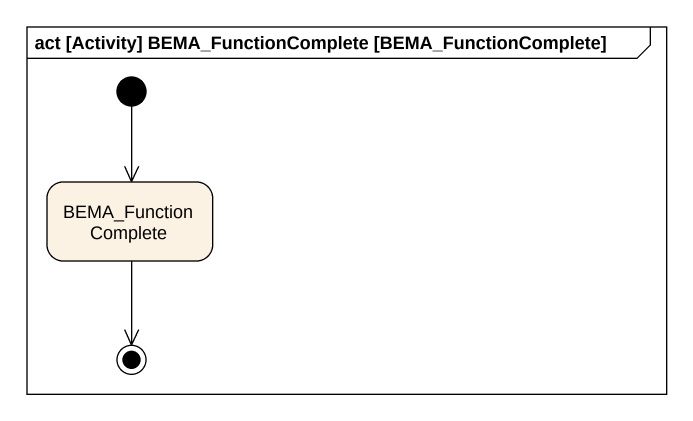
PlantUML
@startuml
mainframe act [Activity] BEMA_FunctionComplete [BEMA_FunctionComplete]
hide empty description
state BEMA_FunctionComplete
[*] --> BEMA_FunctionComplete
BEMA_FunctionComplete --> [*]
@enduml
